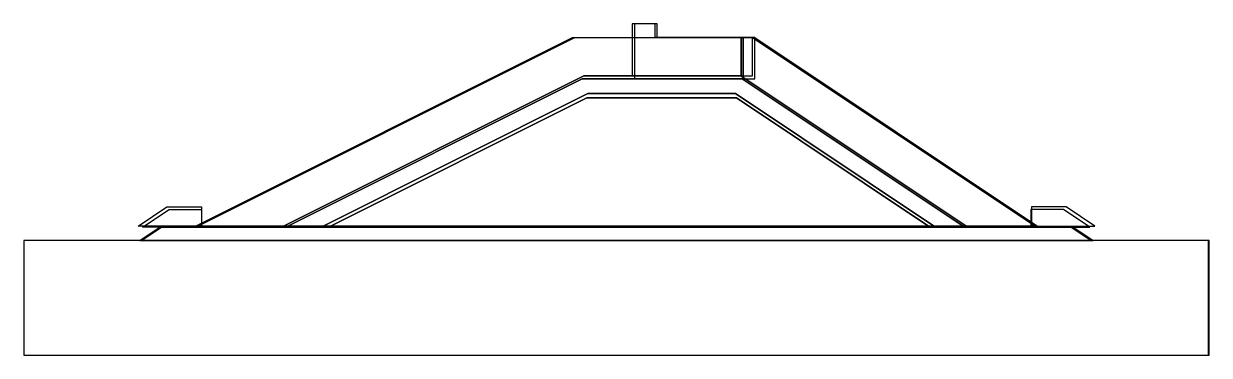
# Model space of a CAD drawing. Header units: metres. Extents: x -56 to 48, y -21 to 8.
import ezdxf

# ---------------------------------------------------------------- set-up
doc = ezdxf.new("R2010")
doc.units = ezdxf.units.M

msp = doc.modelspace()

# ---------------------------------------------------------------- linework, layer by layer
at = {"layer": 'ARMOUR'}
for p, q in [((-40.828382, -9.647687), (-7.948154, 6.792427)), ((-40.81451, -9.737456), (-7.754744, 6.792427)), ((-7.948154, 6.792427), (7.948154, 6.792427)), ((-7.754744, 6.792427), (7.754744, 6.792427)), ((7.754744, 6.792427), (32.549568, -9.737456)), ((7.948154, 6.792427), (32.608325, -9.647687)), ((-6.966357, 3.452769), (-33.346806, -9.737456)), ((-7.09889, 3.194889), (-32.784042, -9.647687)), ((6.858907, 3.194889), (-7.09889, 3.194889)), ((6.743577, 3.452769), (-6.966357, 3.452769)), ((26.528913, -9.737456), (6.743577, 3.452769)), ((26.122771, -9.647687), (6.858907, 3.194889)), ((-32.784042, -9.647687), (-40.828382, -9.647687)), ((-33.346806, -9.737456), (-40.81451, -9.737456)), ((32.608325, -9.647687), (26.122771, -9.647687)), ((32.549568, -9.737456), (26.528913, -9.737456))]:
    msp.add_line(p, q, dxfattribs=at)
at = {"layer": 'CONCRETE'}
for p, q in [((-0.745256, 7.992427), (-2.745256, 7.992427)), ((-2.745256, 7.992427), (-2.745256, 3.452769)), ((-0.551846, 7.992427), (-2.551846, 7.992427)), ((-2.551846, 7.992427), (-2.551846, 3.194889)), ((-0.745256, 6.792427), (-0.745256, 7.992427)), ((-0.551846, 6.792427), (-0.551846, 7.992427)), ((6.754744, 6.792427), (-0.745256, 6.792427)), ((6.948154, 6.792427), (-0.551846, 6.792427)), ((6.754744, 3.452769), (6.754744, 6.792427)), ((6.948154, 3.194889), (6.948154, 6.792427)), ((-2.745256, 3.452769), (6.754744, 3.452769)), ((-2.551846, 3.194889), (6.948154, 3.194889))]:
    msp.add_line(p, q, dxfattribs=at)
at = {"layer": 'CORE'}
for p, q in [((-29.880769, -9.737456), (-6.600438, 1.90271)), ((-29.050367, -9.647687), (-6.704715, 1.525139)), ((-6.704715, 1.525139), (6.353347, 1.525139)), ((-6.600438, 1.90271), (6.274257, 1.90271)), ((6.274257, 1.90271), (23.734504, -9.737456)), ((6.353347, 1.525139), (23.112585, -9.647687)), ((23.734504, -9.737456), (-29.880769, -9.737456)), ((23.112585, -9.647687), (-29.050367, -9.647687))]:
    msp.add_line(p, q, dxfattribs=at)
at = {"layer": 'GRANULAR'}
for p, q in [((7.754744, 6.792427), (6.754744, 6.792427)), ((6.754744, 6.792427), (6.754744, 3.452769)), ((7.948154, 6.792427), (6.948154, 6.792427)), ((6.948154, 6.792427), (6.948154, 3.194889)), ((7.754744, 3.452769), (7.754744, 6.792427)), ((7.948154, 3.194889), (7.948154, 6.792427)), ((6.754744, 3.452769), (7.754744, 3.452769)), ((6.948154, 3.194889), (7.948154, 3.194889))]:
    msp.add_line(p, q, dxfattribs=at)
at = {"layer": 'LINES'}
for p, q in [((-45.706851, -10.9), (37.486794, -10.9)), ((-45.558326, -10.9), (37.293385, -10.9))]:
    msp.add_line(p, q, dxfattribs=at)
at = {"layer": 'SAND'}
for p, q in [((-45.706851, -10.9), (-43.828382, -9.647687)), ((-45.558326, -10.9), (-43.81451, -9.737456)), ((-43.828382, -9.647687), (35.608325, -9.647687)), ((-43.81451, -9.737456), (35.549568, -9.737456)), ((35.549568, -9.737456), (37.293385, -10.9)), ((35.608325, -9.647687), (37.486794, -10.9)), ((37.486794, -10.9), (-45.706851, -10.9)), ((37.293385, -10.9), (-45.558326, -10.9))]:
    msp.add_line(p, q, dxfattribs=at)
at = {"layer": 'SUBGRADE'}
for p, q in [((47.608325, -10.9), (-55.828382, -10.9)), ((-55.828382, -10.9), (-55.828382, -20.9)), ((47.549568, -10.9), (-55.81451, -10.9)), ((-55.81451, -10.9), (-55.81451, -20.9)), ((47.549568, -20.9), (47.549568, -10.9)), ((47.608325, -20.9), (47.608325, -10.9)), ((-55.828382, -20.9), (47.608325, -20.9)), ((-55.81451, -20.9), (47.549568, -20.9))]:
    msp.add_line(p, q, dxfattribs=at)
at = {"layer": 'TOE'}
for p, q in [((-45.837634, -9.647687), (-43.333008, -7.977937)), ((-45.464687, -9.737456), (-43.139598, -8.187397)), ((-43.333008, -7.977937), (-40.328382, -7.977937)), ((-43.139598, -8.187397), (-40.31451, -8.187397)), ((-40.328382, -7.977937), (-40.328382, -9.647687)), ((-40.31451, -8.187397), (-40.31451, -9.737456)), ((34.874657, -8.187397), (32.049568, -8.187397)), ((32.049568, -8.187397), (32.049568, -9.737456)), ((35.112951, -7.977937), (32.108325, -7.977937)), ((32.108325, -7.977937), (32.108325, -9.647687)), ((37.199745, -9.737456), (34.874657, -8.187397)), ((37.617577, -9.647687), (35.112951, -7.977937)), ((-40.328382, -9.647687), (-45.837634, -9.647687)), ((-40.31451, -9.737456), (-45.464687, -9.737456)), ((32.049568, -9.737456), (37.199745, -9.737456)), ((32.108325, -9.647687), (37.617577, -9.647687))]:
    msp.add_line(p, q, dxfattribs=at)
at = {"layer": 'UNDERLAYER'}
for p, q in [((-33.346806, -9.737456), (-6.966357, 3.452769)), ((-32.784042, -9.647687), (-7.09889, 3.194889)), ((-7.09889, 3.194889), (6.858907, 3.194889)), ((-6.966357, 3.452769), (6.743577, 3.452769)), ((6.743577, 3.452769), (26.528913, -9.737456)), ((6.858907, 3.194889), (26.122771, -9.647687)), ((-6.600438, 1.90271), (-29.880769, -9.737456)), ((-6.704715, 1.525139), (-29.050367, -9.647687)), ((6.353347, 1.525139), (-6.704715, 1.525139)), ((6.274257, 1.90271), (-6.600438, 1.90271)), ((23.734504, -9.737456), (6.274257, 1.90271)), ((23.112585, -9.647687), (6.353347, 1.525139)), ((-29.880769, -9.737456), (-33.346806, -9.737456)), ((-29.050367, -9.647687), (-32.784042, -9.647687)), ((26.122771, -9.647687), (23.112585, -9.647687)), ((26.528913, -9.737456), (23.734504, -9.737456))]:
    msp.add_line(p, q, dxfattribs=at)

doc.saveas('drawing.dxf')
